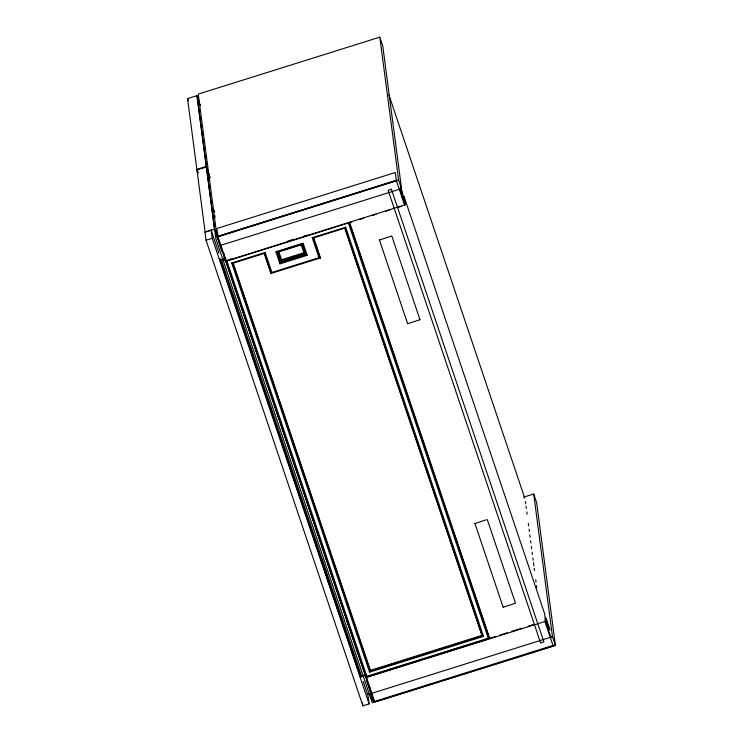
<?xml version="1.0" encoding="UTF-8"?>
<svg xmlns="http://www.w3.org/2000/svg" width="743" height="743" viewBox="0 0 743 743"><rect width="100%" height="100%" fill="white"/><g stroke="black" fill="none" stroke-linecap="round" stroke-linejoin="round"><path stroke-width="1.11" d="M280.733 261.508L281.588 259.744L303.887 252.75L305.512 253.744L280.733 261.508L277.315 251.143M231.714 262.966L233.237 263.198L370.413 670.39L369.559 672.164L231.714 262.966L265.167 252.471L271.892 272.458L270.944 273.461L264.211 253.484L265.167 252.471M279.953 263.849L280.678 261.137L305.457 253.363L305.587 254.31L307.212 255.304L303.172 243.314L275.913 251.868L279.953 263.849L307.212 255.304M366.095 675.053L365.89 677.653L373.97 701.624L374.751 701.931L366.345 676.957L495.182 636.547M366.345 676.957L365.89 677.653L545.52 621.306L551.027 637.652M375.856 701.587L553.145 645.973L553.6 645.277L373.97 701.624M305.011 253.289L280.965 260.839L277.789 251.431L278.894 251.756L301.194 244.753L301.844 243.89L305.457 253.363M303.172 243.314L302.215 244.317L305.587 254.31L280.808 262.084L277.371 251.524M345.69 227.219L344.733 228.222L481.91 635.414L483.535 636.407L345.69 227.219L312.236 237.704L318.97 257.691L320.493 257.914L313.769 237.936L312.236 237.704M366.383 675.155L360.578 677.022L219.919 258.88L360.578 677.022L361.535 676.009L364.841 674.969M225.361 260.143L365.9 677.328L366.847 676.325L488.253 638.237L489.786 638.469L349.619 222.38M397.078 180.642L217.448 236.989L225.528 260.969L226.309 261.267L351.848 221.888M379.803 37.15L198.26 94.101L217.049 236.766L398.582 179.815L379.803 37.15L382.766 45.945L401.545 188.611L220.012 245.561M197.982 172.673L196.876 169.376L187.561 98.605L196.914 95.68L200.248 105.571M196.876 169.376L206.229 166.441L196.914 95.68M206.303 167.008L214.495 229.206L205.142 232.141L196.951 169.943L206.303 167.008L210.009 178.004M218.925 253.149L211.161 230.089L204.966 232.03L206.043 240.212L362.9 705.85L369.095 703.909L368.017 695.727L363.206 681.452M217.894 236.293L396.288 180.335L395.267 172.534L216.872 228.5L218.089 236.989L226.309 261.267M206.043 240.212L212.238 238.271L211.161 230.089M401.833 197.062L404.016 196.375L544.554 613.56L545.603 621.557M225.575 258.1L220.049 259.836L221.674 260.821L224.98 259.781M226.039 258.555L220.541 260.282L360.884 676.882M228.064 259.901L231.361 258.87M287.439 241.28L292.937 239.552M303.933 236.107L307.231 235.067M359.556 219.473L363.959 218.089M371.667 215.674L376.069 214.29M385.979 211.179L389.286 210.148M398.099 207.381L401.396 206.35M278.885 251.088L301.064 244.085M271.892 272.458L318.97 257.691M270.944 273.461L320.493 257.914M379.413 240.026L391.784 235.949L420.009 319.861M407.619 323.753L419.981 319.676M523.731 497.113L533.697 493.993L536.66 502.788L555.439 645.453L373.896 702.395L370.933 693.6L552.476 636.658L533.697 493.993M474.926 523.546L486.256 519.794M503.122 607.263L515.484 603.186L487.306 519.663M370.413 670.39L481.91 635.414M369.559 672.164L483.535 636.407M499.584 635.163L507.293 632.739M511.695 631.364L521.605 628.253M528.217 626.182L533.725 624.454M366.197 677.198L421.179 659.951M425.581 658.567L488.253 638.906M367.711 694.268L370.822 693.293L366.383 680.096M277.445 252.091L275.913 251.868M224.33 253.995L223.587 254.069L225.528 260.969L226.169 260.96L404.564 205.003L405.158 204.613L404.016 196.375M226.401 262.651L227.497 262.976M545.52 621.306L544.73 620.999L553.145 645.973M545.966 622.569L545.362 618.009L546.179 618.501L550.08 630.101M388.914 94.9L524.762 498.154M398.582 179.815L401.545 188.611M552.476 636.658L555.439 645.453M401.025 187.607L404.907 202.718M400.876 189.084L401.972 192.326M545.362 618.009L549.012 628.829M545.269 619.402L546.95 624.399L546.179 618.501M399.65 188.267L405.158 204.613L404.703 205.309L396.288 180.335M402.91 198.725L403.588 200.721M379.394 239.84L407.591 323.558M474.898 523.36L503.095 607.077M349.386 223.058L489.358 638.562M348.393 223.049L488.253 638.237M320.066 258.007L313.342 238.029L345.04 228.082L482.402 635.869L370.181 671.068L232.819 263.291L264.508 253.344L271.241 273.322M302.141 243.75L305.512 253.744M301.194 244.753L303.887 252.75M278.894 251.756L281.588 259.744M200.173 105.534L197.211 96.739L215.916 238.828L372.252 702.915L370.181 687.851M187.561 98.605L188.304 100.807M206.229 166.441L209.935 177.438M196.951 169.943L198.065 173.24M366.847 676.325L226.987 261.137L225.863 260.589L367.321 680.746M225.24 259.196L365.77 676.381M214.495 229.206L221.897 251.208M221.674 260.821L361.535 676.009M232.745 294.915L235.336 302.605M249.759 345.421L252.341 353.101M321.134 557.306L325.945 571.581M212.238 238.271L369.095 703.909M525.431 501.553L525.738 503.856M526.035 506.159L526.341 508.453M526.796 511.908L527.093 514.212M528.31 523.416L528.617 525.719M529.062 529.165L529.369 531.468M529.824 534.923L530.13 537.217M530.586 540.672L530.883 542.975M531.338 546.421L531.644 548.724M532.099 552.179L532.397 554.482M532.852 557.928L533.158 560.231M533.455 562.535L533.911 565.98M534.217 568.284L534.523 570.587M535.731 579.791L536.037 582.094M536.492 585.54L536.79 587.843M402.269 194.61L402.567 196.895M373.599 700.101L373.896 702.395M370.228 688.77L370.673 692.16M362.491 702.785L362.9 705.85M214.077 210.167L214.356 212.247M214.764 215.359L215.033 217.439M216.863 232.531L217.3 235.875M391.412 189.214L388.115 190.254L540.607 642.955L543.913 641.915L391.412 189.214M302.522 244.187L277.018 252.183L280.575 262.762L306.079 254.756L302.522 244.187"/></g></svg>
